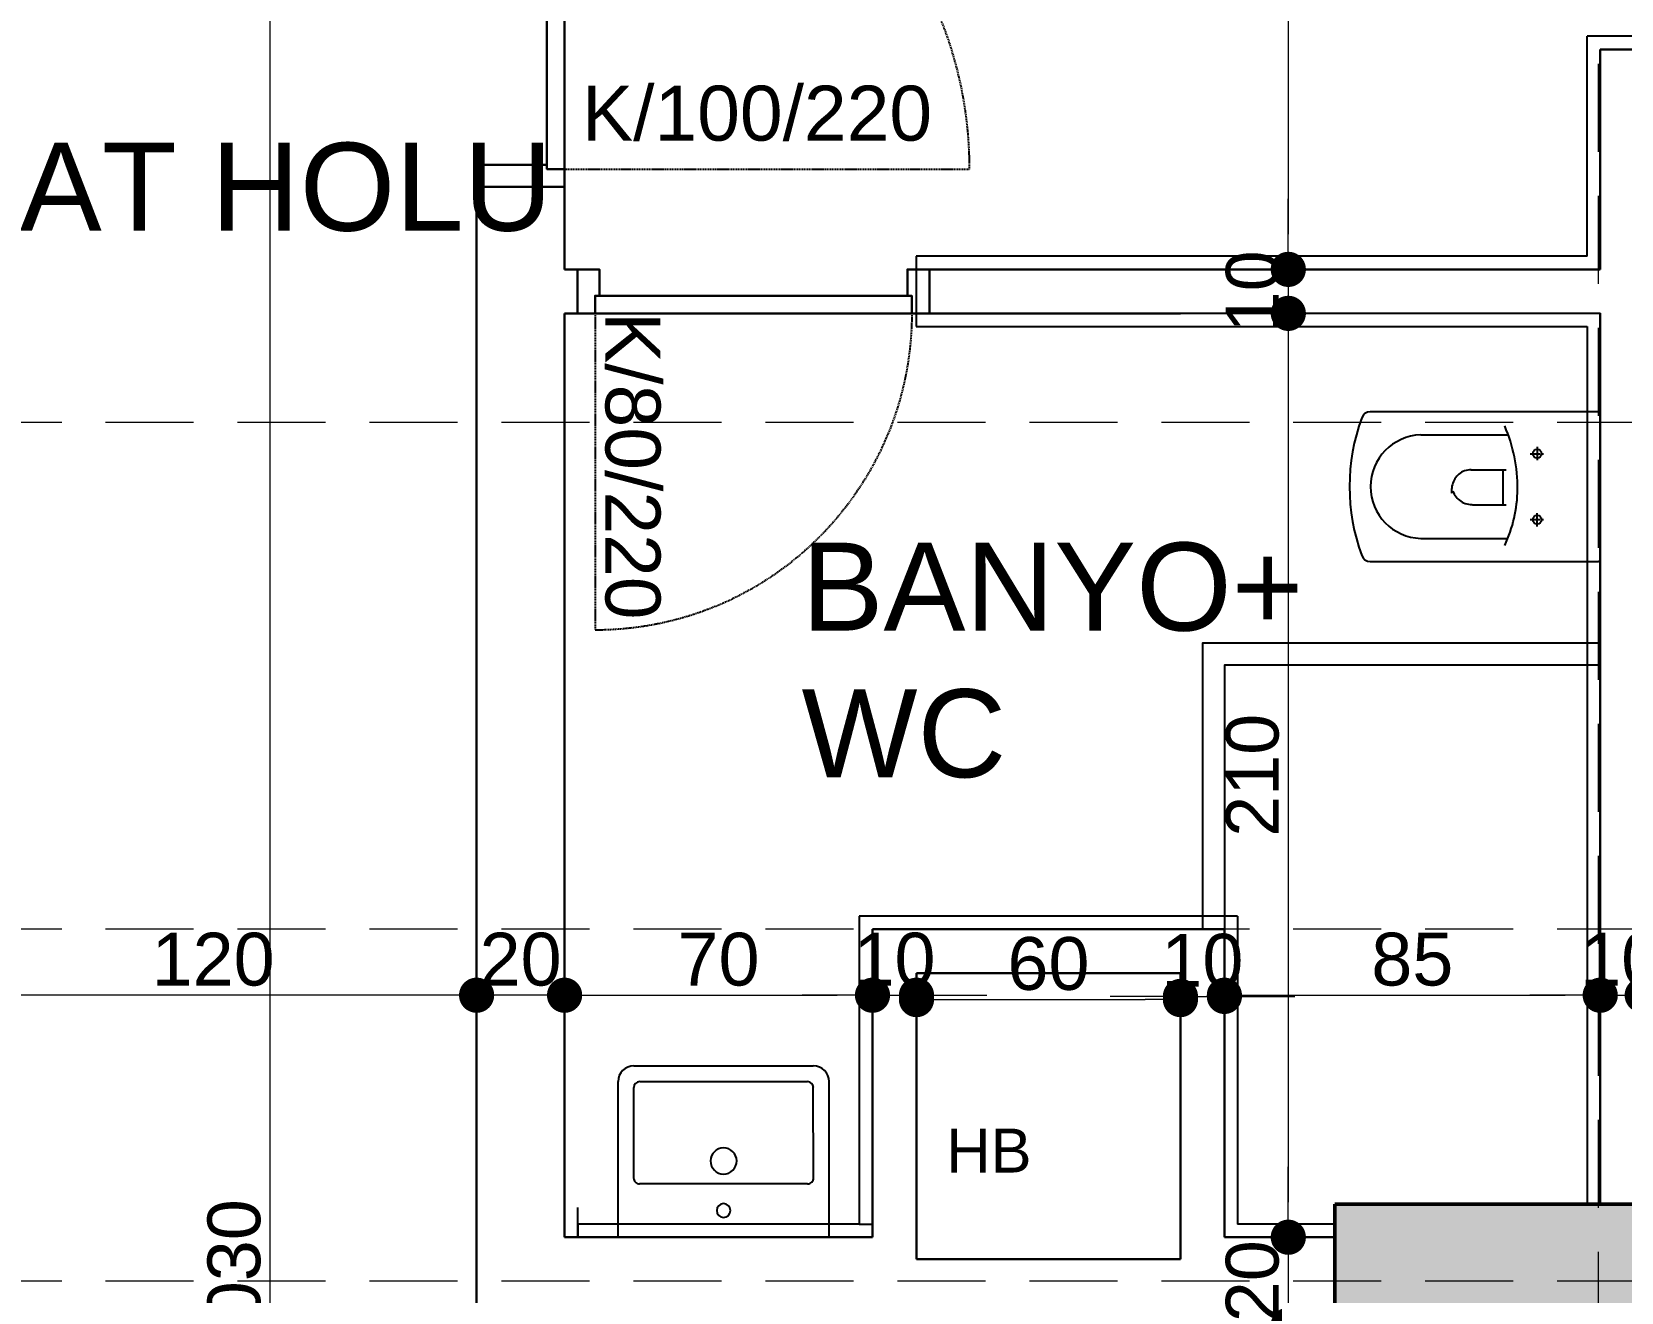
# Model space of a CAD drawing. Header units: millimetres. Extents: x 38129 to 72024, y -56282 to 16512.
# Drawn here: x 49102.9 to 49464.2, y -44142.9 to -43856.4 of the extents above; entities that cross this region are included whole.
import ezdxf

# ---------------------------------------------------------------- set-up
doc = ezdxf.new("R2010")
doc.units = ezdxf.units.MM
doc.linetypes.add('CENTER2', pattern=[1.125, 0.75, -0.125, 0.125, -0.125])
doc.linetypes.add('HIDDEN', pattern=[0.375, 0.25, -0.125])
for name, color, linetype, lineweight in [('AKS', 55, 'HIDDEN', 0), ('COLUMN4', 3, 'Continuous', 50), ('DIŞÖLÇÜ', 37, 'Continuous', 0), ('DOGRAMA', 130, 'Continuous', 13), ('DUVAR', 255, 'Continuous', 30), ('KAPI', 4, 'Continuous', 30), ('mahal', 7, 'Continuous', 5), ('pencere+KAPI', 1, 'Continuous', 0), ('TARAMA', 252, 'Continuous', 0), ('ölçü İÇ', 31, 'Continuous', 0)]:
    doc.layers.add(name, color=color, linetype=linetype, lineweight=lineweight)
for name, color, linetype in [('HIDDEN', 1, 'HIDDEN'), ('sıva', 41, 'Continuous'), ('tefriş', 42, 'Continuous')]:
    doc.layers.add(name, color=color, linetype=linetype)
doc.layers.add('TEFRIS', color=7, linetype='Continuous', lineweight=20, true_color=0x6a6a6a)
doc.styles.add('icdisolcu_yazi', font='arial.ttf')
doc.styles.get("Standard").update_dxf_attribs({"font": 'arial.ttf'})
doc.styles.add('style1', font='arial.ttf')
doc.dimstyles.new('İç Ölçü', dxfattribs={"dimtxt": 12, "dimasz": 8, "dimexe": 5, "dimexo": 0, "dimgap": 2, "dimtad": 1, "dimdec": 0, "dimzin": 12, "dimdsep": 46, "dimtxsty": 'icdisolcu_yazi', "dimblk": 'DOT', "dimcen": 8, "dimdle": 5, "dimclrd": 256, "dimclre": 256, "dimclrt": 7, "dimadec": 0, "dimazin": 3, "dimtfac": 1, "dimtdec": 0, "dimtix": 1, "dimtmove": 2, "dimatfit": 3, "dimldrblk": 'DOT', "dimfxl": 0, "dimtolj": 1, "dimtzin": 0, "dimlwd": -1, "dimlwe": -1, "dimarcsym": 0})

# ---------------------------------------------------------------- blocks, each defined once
blk = doc.blocks.new('_Dot')
at = {"color": 0, "lineweight": -2}
blk.add_line((-0.5, 0), (-1, 0), dxfattribs=at)
at = {"color": 0, "lineweight": 30, "const_width": 0.5}
blk.add_lwpolyline([(-0.25, 0, 1), (0.25, 0, 1)], format="xyb", close=True, dxfattribs=at)
blk = doc.blocks.new('*D1153')
at = {"layer": 'Defpoints', "color": 0, "lineweight": 120, "transparency": 16777216}
for p in [(49204, -44075.42), (49204, -44075.43), (49224, -44075.42)]:
    blk.add_point(p, dxfattribs=at)
at = {"layer": 'ölçü İÇ', "transparency": 16777216}
for p, q in [((49204, -44075.43), (49204, -44070.42)), ((49224, -44075.42), (49224, -44080.42))]:
    blk.add_line(p, q, dxfattribs=at)
at = {"layer": 'ölçü İÇ', "linetype": 'Continuous', "transparency": 16777216}
for p, q in [((49196, -44075.42), (49188, -44075.42)), ((49224, -44075.42), (49204, -44075.42)), ((49232, -44075.42), (49240, -44075.42))]:
    blk.add_line(p, q, dxfattribs=at)
at = {"layer": 'ölçü İÇ', "transparency": 16777216, "xscale": 8, "yscale": 8, "zscale": 8}
blk.add_blockref('_Dot', (49204, -44075.42), dxfattribs=at)
at = {"layer": 'ölçü İÇ', "transparency": 16777216, "xscale": 8, "yscale": 8, "zscale": 8, "rotation": 180}
blk.add_blockref('_Dot', (49224, -44075.42), dxfattribs=at)
at = {"layer": 'ölçü İÇ', "color": 7, "transparency": 16777216, "insert": (49214, -44067.3), "char_height": 12, "attachment_point": 5, "style": 'icdisolcu_yazi'}
blk.add_mtext('\\A1;20', dxfattribs=at)
blk = doc.blocks.new('*D1154')
at = {"layer": 'Defpoints', "color": 0, "lineweight": 120, "transparency": 16777216}
for p in [(49084.2, -44068.18), (49084.2, -44075.42), (49204, -44075.43)]:
    blk.add_point(p, dxfattribs=at)
at = {"layer": 'ölçü İÇ', "transparency": 16777216}
for p, q in [((49084.2, -44070.42), (49084.2, -44080.42)), ((49204, -44075.43), (49204, -44070.42))]:
    blk.add_line(p, q, dxfattribs=at)
at = {"layer": 'ölçü İÇ', "linetype": 'Continuous', "transparency": 16777216}
blk.add_line((49196, -44075.42), (49092.2, -44075.42), dxfattribs=at)
at = {"layer": 'ölçü İÇ', "transparency": 16777216, "xscale": 8, "yscale": 8, "zscale": 8, "rotation": 180}
blk.add_blockref('_Dot', (49084.2, -44075.42), dxfattribs=at)
at = {"layer": 'ölçü İÇ', "transparency": 16777216, "xscale": 8, "yscale": 8, "zscale": 8}
blk.add_blockref('_Dot', (49204, -44075.42), dxfattribs=at)
at = {"layer": 'ölçü İÇ', "color": 7, "transparency": 16777216, "insert": (49144.1, -44067.3), "char_height": 12, "attachment_point": 5, "style": 'icdisolcu_yazi'}
blk.add_mtext('\\A1;120', dxfattribs=at)
blk = doc.blocks.new('*D1157')
at = {"layer": 'Defpoints', "color": 0, "lineweight": 120, "transparency": 16777216}
for p in [(49157.03, -43625.43), (49157.03, -44655.43), (49157.03, -44655.43)]:
    blk.add_point(p, dxfattribs=at)
at = {"layer": 'ölçü İÇ', "transparency": 16777216}
for p, q in [((49157.03, -43625.43), (49162.03, -43625.43)), ((49157.03, -44655.43), (49162.03, -44655.43))]:
    blk.add_line(p, q, dxfattribs=at)
at = {"layer": 'ölçü İÇ', "linetype": 'Continuous', "transparency": 16777216}
blk.add_line((49157.03, -43633.43), (49157.03, -44647.43), dxfattribs=at)
at = {"layer": 'ölçü İÇ', "transparency": 16777216, "xscale": 8, "yscale": 8, "zscale": 8}
for p, rotation in [((49157.03, -43625.43), 90), ((49157.03, -44655.43), 270)]:
    blk.add_blockref('_Dot', p, dxfattribs=dict(at, rotation=rotation))
at = {"layer": 'ölçü İÇ', "color": 7, "transparency": 16777216, "insert": (49148.9, -44140.43), "char_height": 12, "attachment_point": 5, "rotation": 90, "style": 'icdisolcu_yazi'}
blk.add_mtext('\\A1;1030', dxfattribs=at)
blk = doc.blocks.new('*D1365')
at = {"layer": 'Defpoints', "color": 0, "lineweight": 120, "transparency": 16777216}
for p in [(49204, -44075.42), (49204, -44075.43), (49224, -44075.42)]:
    blk.add_point(p, dxfattribs=at)
at = {"layer": 'ölçü İÇ', "transparency": 16777216}
for p, q in [((49204, -44075.43), (49204, -44070.42)), ((49224, -44075.42), (49224, -44080.42))]:
    blk.add_line(p, q, dxfattribs=at)
at = {"layer": 'ölçü İÇ', "linetype": 'Continuous', "transparency": 16777216}
for p, q in [((49196, -44075.42), (49188, -44075.42)), ((49224, -44075.42), (49204, -44075.42)), ((49232, -44075.42), (49240, -44075.42))]:
    blk.add_line(p, q, dxfattribs=at)
at = {"layer": 'ölçü İÇ', "transparency": 16777216, "xscale": 8, "yscale": 8, "zscale": 8}
blk.add_blockref('_Dot', (49204, -44075.42), dxfattribs=at)
at = {"layer": 'ölçü İÇ', "transparency": 16777216, "xscale": 8, "yscale": 8, "zscale": 8, "rotation": 180}
blk.add_blockref('_Dot', (49224, -44075.42), dxfattribs=at)
at = {"layer": 'ölçü İÇ', "color": 7, "transparency": 16777216, "insert": (49214, -44067.3), "char_height": 12, "attachment_point": 5, "style": 'icdisolcu_yazi'}
blk.add_mtext('\\A1;20', dxfattribs=at)
blk = doc.blocks.new('wertertw')
at = {"layer": 'TARAMA', "lineweight": -3}
h = blk.add_hatch(dxfattribs=at)
h.set_pattern_fill('ANSI33', color=256, scale=2.5, style=0)
h.set_pattern_definition([(45, (-86643.698, -32547.66), (-11.2253202, 11.2253202), []), (45, (-86632.472, -32547.66), (-11.2253202, 11.2253202), [7.9375, -3.96875])])
h.paths.add_polyline_path([(-616.25, 351.94), (-616.25, -88.06), (-306.25, -88.06), (-306.25, -68.06), (-596.25, -68.06), (-596.25, 331.94), (-306.25, 331.94), (-306.25, 351.94)])
h.paths.add_polyline_path([(38.75, -338.06), (78.75, -338.06), (78.75, -378.06), (38.75, -378.06)])
h.paths.add_polyline_path([(-471.25, -318.06), (-441.25, -318.06), (-441.25, -378.06), (-471.25, -378.06)])
h.paths.add_polyline_path([(-961.25, -318.06), (-931.25, -318.06), (-931.25, -378.06), (-961.25, -378.06)])
h.paths.add_polyline_path([(343.75, -163.06), (413.75, -163.06), (413.75, -198.06), (343.75, -198.06)])
h.paths.add_polyline_path([(8.75, -163.06), (78.75, -163.06), (78.75, -198.06), (8.75, -198.06)])
h.paths.add_polyline_path([(-1036.25, -148.06), (-906.25, -148.06), (-906.25, -178.06), (-1036.25, -178.06)])
h.paths.add_polyline_path([(-976.25, 256.94), (-916.25, 256.94), (-916.25, 226.94), (-976.25, 226.94)])
h.paths.add_polyline_path([(343.75, 459.44), (413.75, 459.44), (413.75, 424.44), (343.75, 424.44)])
h.paths.add_polyline_path([(8.75, 459.44), (78.75, 459.44), (78.75, 424.44), (8.75, 424.44)])
h.paths.add_polyline_path([(-616.25, 531.94), (-306.25, 531.94), (-306.25, 511.94), (-616.25, 511.94)])
h.paths.add_polyline_path([(-976.25, 656.94), (-916.25, 656.94), (-916.25, 626.94), (-976.25, 626.94)])
h.paths.add_polyline_path([(-616.25, 971.94), (-306.25, 971.94), (-306.25, 951.94), (-616.25, 951.94)])
h.paths.add_polyline_path([(343.75, 1081.94), (413.75, 1081.94), (413.75, 1046.94), (343.75, 1046.94)])
h.paths.add_polyline_path([(8.75, 1081.94), (78.75, 1081.94), (78.75, 1046.94), (8.75, 1046.94)])
h.paths.add_polyline_path([(-1036.25, 1061.94), (-906.25, 1061.94), (-906.25, 1031.94), (-1036.25, 1031.94)])
h.paths.add_polyline_path([(-931.25, 1286.94), (-901.25, 1286.94), (-901.25, 1226.94), (-931.25, 1226.94)])
h.paths.add_polyline_path([(68.75, 1332.04), (108.75, 1332.04), (108.75, 1292.04), (68.75, 1292.04)])
h.paths.add_polyline_path([(-511.25, 1332.04), (-481.25, 1332.04), (-481.25, 1252.04), (-511.25, 1252.04)])
at = {"layer": 'COLUMN4', "color": 3}
blk.add_lwpolyline([(8.75, 459.44), (78.75, 459.44), (78.75, 424.44), (8.75, 424.44)], close=True, dxfattribs=at)
blk = doc.blocks.new('*U7')
for p, q in [((4, 0), (0, 0)), ((96, 0), (100, 0))]:
    blk.add_line(p, q)
blk.add_lwpolyline([(4, 0), (96, 0), (96, -4), (4, -4)], close=True)
for points in [[(0, -20), (5, -20), (5, -4)], [(100, -20), (95, -20), (95, -4)]]:
    blk.add_lwpolyline(points)
at = {"layer": 'DUVAR'}
for p, q in [((0, 0), (0, -20)), ((100, 0), (100, -20))]:
    blk.add_line(p, q, dxfattribs=at)
at = {"layer": 'HIDDEN'}
blk.add_line((4, 0), (4, 92), dxfattribs=at)
blk.add_arc((4, 0), 92, 360, 90, dxfattribs=at)
blk = doc.blocks.new('*U11')
for p, q in [((4, 0), (0, 0)), ((76, 0), (80, 0))]:
    blk.add_line(p, q)
blk.add_lwpolyline([(4, 0), (76, 0), (76, -4), (4, -4)], close=True)
for points in [[(0, -10), (5, -10), (5, -4)], [(80, -10), (75, -10), (75, -4)]]:
    blk.add_lwpolyline(points)
at = {"layer": 'DUVAR'}
for p, q in [((0, 0), (0, -10)), ((80, 0), (80, -10))]:
    blk.add_line(p, q, dxfattribs=at)
at = {"layer": 'HIDDEN'}
blk.add_line((4, 0), (4, 72), dxfattribs=at)
blk.add_arc((4, 0), 72, 0, 90, dxfattribs=at)
blk = doc.blocks.new('duravit-caro-asma-62')
for p, q in [((-458.1, 117.6), (-259.3, 117.6)), ((-355, 36.8), (-358.6, 35.7)), ((-351.2, 37.5), (-355, 36.8)), ((-347.3, 38), (-351.2, 37.5)), ((-343.1, 38.2), (-347.3, 38)), ((-344.1, 38.2), (-264.1, 38.2)), ((-271.2, 37.2), (-271.2, -41.8)), ((-387, 1), (-387.6, -2.9)), ((-386.1, 4.7), (-387, 1)), ((-385, 8.2), (-386.1, 4.7)), ((-383.7, 11.7), (-385, 8.2)), ((-382.1, 15), (-383.7, 11.7)), ((-380.3, 18.1), (-382.1, 15)), ((-378.3, 21.1), (-380.3, 18.1)), ((-376.1, 23.8), (-378.3, 21.1)), ((-373.7, 26.4), (-376.1, 23.8)), ((-371.1, 28.7), (-373.7, 26.4)), ((-368.2, 30.8), (-371.1, 28.7)), ((-365.2, 32.7), (-368.2, 30.8)), ((-362, 34.3), (-365.2, 32.7)), ((-358.6, 35.7), (-362, 34.3)), ((-388, -6.8), (-388.1, -6.8)), ((-388.1, -6.8), (-388, -10.8)), ((-387.6, -2.9), (-388, -6.8)), ((-388, -10.8), (-387.6, -14.7)), ((-387.6, -14.7), (-386.9, -10.6)), ((-386.9, -10.6), (-386, -14.3)), ((-386, -14.3), (-384.8, -10)), ((-384.8, -10), (-383.4, -13.5)), ((-383.4, -13.5), (-381.8, -16.8)), ((-381.8, -16.8), (-379.9, -20)), ((-379.9, -20), (-377.8, -23.1)), ((-377.8, -23.1), (-375.5, -25.9)), ((-375.5, -25.9), (-372.9, -28.5)), ((-372.9, -28.5), (-370.2, -30.9)), ((-370.2, -30.9), (-367.2, -33.1)), ((-367.2, -33.1), (-364.1, -35.1)), ((-364.1, -35.1), (-360.7, -36.7)), ((-360.7, -36.7), (-357.2, -38.2)), ((-357.2, -38.2), (-353.4, -39.3)), ((-353.4, -39.3), (-349.5, -40.1)), ((-349.5, -40.1), (-345.4, -40.6)), ((-345.4, -40.6), (-341.1, -40.8)), ((-264.1, -41.8), (-340.1, -41.8)), ((-458.1, -117.6), (-260.9, -117.6))]:
    blk.add_line(p, q)
at = {"color": 4, "linetype": 'CENTER2', "ltscale": 30}
for p, q in [((-208.9, 75), (-176.5, 75)), ((-193.4, 90.5), (-193.4, 57.4)), ((-193.4, -90.5), (-193.4, -57.4)), ((-208.9, -75), (-176.5, -75))]:
    blk.add_line(p, q, dxfattribs=at)
blk.add_lwpolyline([(-50, 165, 0.414214), (-55, 170), (-573.2, 170, 0.320013), (-592.1, 156.5, 0.178212), (-592.1, -156.5, 0.320013), (-573.2, -170), (-55, -170, 0.414214), (-50, -165)], format="xyb", close=True)
for centre in [(-193.4, 75), (-193.4, -75)]:
    blk.add_circle(centre, 10)
for centre, radius, start, end in [((-454.3, 0), 117.7, 91.839, 268.161), ((-598.4, -3.9), 360.4, 359.6639, 23.2064), ((-541.7, -3.9), 303.7, 334.6873, 359.5949)]:
    blk.add_arc(centre, radius, start, end)
blk = doc.blocks.new('A$C5F901649')
at = {"layer": 'tefriş'}
for p, q in [((3, 32.48), (37, 32.48)), ((0, 0), (0, 29.48)), ((2.97, 11.25), (3, 28.35)), ((4.12, 29.48), (35.88, 29.48)), ((37.03, 11.25), (37, 28.35)), ((40, 0), (40, 29.48)), ((35.91, 10.13), (4.09, 10.13)), ((0, 0), (20, 0)), ((40, 0), (20, 0))]:
    blk.add_line(p, q, dxfattribs=at)
for centre, radius, start, end in [((3, 29.48), 3, 90, 180), ((37, 29.48), 3, 0, 90), ((4.12, 28.35), 1.13, 90, 179.9238), ((35.88, 28.35), 1.13, 0.0762, 90), ((20, 14.45), 2.48, 90, 270), ((20, 14.45), 2.48, 270, 90), ((4.09, 11.25), 1.13, 179.9238, 270), ((35.91, 11.25), 1.13, 270, 0.0762), ((20, 5.05), 1.31, 90, 270), ((20, 5.05), 1.31, 270, 90)]:
    blk.add_arc(centre, radius, start, end, dxfattribs=at)
blk = doc.blocks.new('*D2553')
at = {"layer": 'Defpoints', "color": 0, "lineweight": 120, "transparency": 16777216}
for p in [(49294, -44075.42), (49224, -44076.44), (49294, -44082.3)]:
    blk.add_point(p, dxfattribs=at)
at = {"layer": 'ölçü İÇ', "transparency": 16777216}
for p, q in [((49224, -44076.44), (49224, -44070.42)), ((49294, -44080.42), (49294, -44070.42))]:
    blk.add_line(p, q, dxfattribs=at)
at = {"layer": 'ölçü İÇ', "linetype": 'Continuous', "transparency": 16777216}
blk.add_line((49232, -44075.42), (49286, -44075.42), dxfattribs=at)
at = {"layer": 'ölçü İÇ', "transparency": 16777216, "xscale": 8, "yscale": 8, "zscale": 8, "rotation": 180}
blk.add_blockref('_Dot', (49224, -44075.42), dxfattribs=at)
at = {"layer": 'ölçü İÇ', "transparency": 16777216, "xscale": 8, "yscale": 8, "zscale": 8}
blk.add_blockref('_Dot', (49294, -44075.42), dxfattribs=at)
at = {"layer": 'ölçü İÇ', "color": 7, "transparency": 16777216, "insert": (49259, -44067.3), "char_height": 12, "attachment_point": 5, "style": 'icdisolcu_yazi'}
blk.add_mtext('\\A1;70', dxfattribs=at)
blk = doc.blocks.new('*D2554')
at = {"layer": 'Defpoints', "color": 0, "lineweight": 120, "transparency": 16777216}
for p in [(49304, -44075.42), (49294, -44082.3), (49304, -44083.29)]:
    blk.add_point(p, dxfattribs=at)
at = {"layer": 'ölçü İÇ', "transparency": 16777216}
for p, q in [((49294, -44080.42), (49294, -44070.42)), ((49304, -44080.42), (49304, -44070.42))]:
    blk.add_line(p, q, dxfattribs=at)
at = {"layer": 'ölçü İÇ', "linetype": 'Continuous', "transparency": 16777216}
for p, q in [((49286, -44075.42), (49278, -44075.42)), ((49294, -44075.42), (49304, -44075.42)), ((49312, -44075.42), (49320, -44075.42))]:
    blk.add_line(p, q, dxfattribs=at)
at = {"layer": 'ölçü İÇ', "transparency": 16777216, "xscale": 8, "yscale": 8, "zscale": 8}
blk.add_blockref('_Dot', (49294, -44075.42), dxfattribs=at)
at = {"layer": 'ölçü İÇ', "transparency": 16777216, "xscale": 8, "yscale": 8, "zscale": 8, "rotation": 180}
blk.add_blockref('_Dot', (49304, -44075.42), dxfattribs=at)
at = {"layer": 'ölçü İÇ', "color": 7, "transparency": 16777216, "insert": (49299, -44067.3), "char_height": 12, "attachment_point": 5, "style": 'icdisolcu_yazi'}
blk.add_mtext('\\A1;10', dxfattribs=at)
blk = doc.blocks.new('*D2555')
at = {"layer": 'Defpoints', "color": 0, "lineweight": 120, "transparency": 16777216}
for p in [(49364, -44076.41), (49304, -44083.29), (49364, -44084.15)]:
    blk.add_point(p, dxfattribs=at)
at = {"layer": 'ölçü İÇ', "transparency": 16777216}
for p, q in [((49304, -44081.41), (49304, -44071.41)), ((49364, -44081.41), (49364, -44071.41))]:
    blk.add_line(p, q, dxfattribs=at)
at = {"layer": 'ölçü İÇ', "linetype": 'Continuous', "transparency": 16777216}
blk.add_line((49312, -44076.41), (49356, -44076.41), dxfattribs=at)
at = {"layer": 'ölçü İÇ', "transparency": 16777216, "xscale": 8, "yscale": 8, "zscale": 8, "rotation": 180}
blk.add_blockref('_Dot', (49304, -44076.41), dxfattribs=at)
at = {"layer": 'ölçü İÇ', "transparency": 16777216, "xscale": 8, "yscale": 8, "zscale": 8}
blk.add_blockref('_Dot', (49364, -44076.41), dxfattribs=at)
at = {"layer": 'ölçü İÇ', "color": 7, "transparency": 16777216, "insert": (49334, -44068.29), "char_height": 12, "attachment_point": 5, "style": 'icdisolcu_yazi'}
blk.add_mtext('\\A1;60', dxfattribs=at)
blk = doc.blocks.new('*D2556')
at = {"layer": 'Defpoints', "color": 0, "lineweight": 120, "transparency": 16777216}
for p in [(49374, -44075.69), (49364, -44084.15), (49374, -44083.36)]:
    blk.add_point(p, dxfattribs=at)
at = {"layer": 'ölçü İÇ', "transparency": 16777216}
for p, q in [((49364, -44080.69), (49364, -44070.69)), ((49374, -44080.69), (49374, -44070.69))]:
    blk.add_line(p, q, dxfattribs=at)
at = {"layer": 'ölçü İÇ', "linetype": 'Continuous', "transparency": 16777216}
for p, q in [((49356, -44075.69), (49348, -44075.69)), ((49364, -44075.69), (49374, -44075.69)), ((49382, -44075.69), (49390, -44075.69))]:
    blk.add_line(p, q, dxfattribs=at)
at = {"layer": 'ölçü İÇ', "transparency": 16777216, "xscale": 8, "yscale": 8, "zscale": 8}
blk.add_blockref('_Dot', (49364, -44075.69), dxfattribs=at)
at = {"layer": 'ölçü İÇ', "transparency": 16777216, "xscale": 8, "yscale": 8, "zscale": 8, "rotation": 180}
blk.add_blockref('_Dot', (49374, -44075.69), dxfattribs=at)
at = {"layer": 'ölçü İÇ', "color": 7, "transparency": 16777216, "insert": (49369, -44067.56), "char_height": 12, "attachment_point": 5, "style": 'icdisolcu_yazi'}
blk.add_mtext('\\A1;10', dxfattribs=at)
blk = doc.blocks.new('*D2557')
at = {"layer": 'Defpoints', "color": 0, "lineweight": 120, "transparency": 16777216}
for p in [(49459.44, -44075.42), (49374, -44083.36), (49459.44, -44083.1)]:
    blk.add_point(p, dxfattribs=at)
at = {"layer": 'ölçü İÇ', "transparency": 16777216}
for p, q in [((49374, -44080.42), (49374, -44070.42)), ((49459.44, -44080.42), (49459.44, -44070.42))]:
    blk.add_line(p, q, dxfattribs=at)
at = {"layer": 'ölçü İÇ', "linetype": 'Continuous', "transparency": 16777216}
blk.add_line((49382, -44075.42), (49451.44, -44075.42), dxfattribs=at)
at = {"layer": 'ölçü İÇ', "transparency": 16777216, "xscale": 8, "yscale": 8, "zscale": 8, "rotation": 180}
blk.add_blockref('_Dot', (49374, -44075.42), dxfattribs=at)
at = {"layer": 'ölçü İÇ', "transparency": 16777216, "xscale": 8, "yscale": 8, "zscale": 8}
blk.add_blockref('_Dot', (49459.44, -44075.42), dxfattribs=at)
at = {"layer": 'ölçü İÇ', "color": 7, "transparency": 16777216, "insert": (49416.72, -44067.3), "char_height": 12, "attachment_point": 5, "style": 'icdisolcu_yazi'}
blk.add_mtext('\\A1;85', dxfattribs=at)
blk = doc.blocks.new('*D2558')
at = {"layer": 'Defpoints', "color": 0, "lineweight": 120, "transparency": 16777216}
for p in [(49468.99, -44075.42), (49459.44, -44083.1), (49468.99, -44083.37)]:
    blk.add_point(p, dxfattribs=at)
at = {"layer": 'ölçü İÇ', "transparency": 16777216}
for p, q in [((49459.44, -44080.42), (49459.44, -44070.42)), ((49468.99, -44080.42), (49468.99, -44070.42))]:
    blk.add_line(p, q, dxfattribs=at)
at = {"layer": 'ölçü İÇ', "linetype": 'Continuous', "transparency": 16777216}
for p, q in [((49451.44, -44075.42), (49443.44, -44075.42)), ((49459.44, -44075.42), (49468.99, -44075.42)), ((49476.99, -44075.42), (49484.99, -44075.42))]:
    blk.add_line(p, q, dxfattribs=at)
at = {"layer": 'ölçü İÇ', "transparency": 16777216, "xscale": 8, "yscale": 8, "zscale": 8}
blk.add_blockref('_Dot', (49459.44, -44075.42), dxfattribs=at)
at = {"layer": 'ölçü İÇ', "transparency": 16777216, "xscale": 8, "yscale": 8, "zscale": 8, "rotation": 180}
blk.add_blockref('_Dot', (49468.99, -44075.42), dxfattribs=at)
at = {"layer": 'ölçü İÇ', "color": 7, "transparency": 16777216, "insert": (49464.21, -44067.3), "char_height": 12, "attachment_point": 5, "style": 'icdisolcu_yazi'}
blk.add_mtext('\\A1;10', dxfattribs=at)
blk = doc.blocks.new('*D2562')
at = {"layer": 'Defpoints', "color": 0, "lineweight": 120, "transparency": 16777216}
for p in [(49392.38, -43520.41), (49388.53, -43910.43), (49399.73, -43910.43)]:
    blk.add_point(p, dxfattribs=at)
at = {"layer": 'ölçü İÇ', "transparency": 16777216}
for p, q in [((49392.38, -43520.41), (49383.53, -43520.41)), ((49393.53, -43910.43), (49383.53, -43910.43))]:
    blk.add_line(p, q, dxfattribs=at)
at = {"layer": 'ölçü İÇ', "linetype": 'Continuous', "transparency": 16777216}
blk.add_line((49388.53, -43528.41), (49388.53, -43902.43), dxfattribs=at)
at = {"layer": 'ölçü İÇ', "transparency": 16777216, "xscale": 8, "yscale": 8, "zscale": 8}
for p, rotation in [((49388.53, -43520.41), 90), ((49388.53, -43910.43), 270)]:
    blk.add_blockref('_Dot', p, dxfattribs=dict(at, rotation=rotation))
at = {"layer": 'ölçü İÇ', "color": 7, "transparency": 16777216, "insert": (49380.39, -43715.42), "char_height": 12, "attachment_point": 5, "rotation": 90, "style": 'icdisolcu_yazi'}
blk.add_mtext('\\A1;390', dxfattribs=at)
blk = doc.blocks.new('*D2563')
at = {"layer": 'Defpoints', "color": 0, "lineweight": 120, "transparency": 16777216}
for p in [(49399.73, -43910.43), (49388.53, -43920.43), (49400.05, -43920.43)]:
    blk.add_point(p, dxfattribs=at)
at = {"layer": 'ölçü İÇ', "linetype": 'Continuous', "transparency": 16777216}
for p, q in [((49388.53, -43902.43), (49388.53, -43894.43)), ((49388.53, -43910.43), (49388.53, -43920.43)), ((49388.53, -43928.43), (49388.53, -43936.43))]:
    blk.add_line(p, q, dxfattribs=at)
at = {"layer": 'ölçü İÇ', "transparency": 16777216}
for p, q in [((49393.53, -43910.43), (49383.53, -43910.43)), ((49393.53, -43920.43), (49383.53, -43920.43))]:
    blk.add_line(p, q, dxfattribs=at)
at = {"layer": 'ölçü İÇ', "transparency": 16777216, "xscale": 8, "yscale": 8, "zscale": 8}
for p, rotation in [((49388.53, -43910.43), 270), ((49388.53, -43920.43), 90)]:
    blk.add_blockref('_Dot', p, dxfattribs=dict(at, rotation=rotation))
at = {"layer": 'ölçü İÇ', "color": 7, "transparency": 16777216, "insert": (49380.4, -43915.43), "char_height": 12, "attachment_point": 5, "rotation": 90, "style": 'icdisolcu_yazi'}
blk.add_mtext('\\A1;10', dxfattribs=at)
blk = doc.blocks.new('*D2564')
at = {"layer": 'Defpoints', "color": 0, "lineweight": 120, "transparency": 16777216}
for p in [(49400.05, -43920.43), (49388.53, -44130.43), (49390.24, -44130.43)]:
    blk.add_point(p, dxfattribs=at)
at = {"layer": 'ölçü İÇ', "transparency": 16777216}
for p, q in [((49393.53, -43920.43), (49383.53, -43920.43)), ((49390.24, -44130.43), (49383.53, -44130.43))]:
    blk.add_line(p, q, dxfattribs=at)
at = {"layer": 'ölçü İÇ', "linetype": 'Continuous', "transparency": 16777216}
blk.add_line((49388.53, -43928.43), (49388.53, -44122.43), dxfattribs=at)
at = {"layer": 'ölçü İÇ', "transparency": 16777216, "xscale": 8, "yscale": 8, "zscale": 8}
for p, rotation in [((49388.53, -43920.43), 90), ((49388.53, -44130.43), 270)]:
    blk.add_blockref('_Dot', p, dxfattribs=dict(at, rotation=rotation))
at = {"layer": 'ölçü İÇ', "color": 7, "transparency": 16777216, "insert": (49380.4, -44025.43), "char_height": 12, "attachment_point": 5, "rotation": 90, "style": 'icdisolcu_yazi'}
blk.add_mtext('\\A1;210', dxfattribs=at)
blk = doc.blocks.new('*D2565')
at = {"layer": 'Defpoints', "color": 0, "lineweight": 120, "transparency": 16777216}
for p in [(49390.24, -44130.43), (49388.53, -44150.43), (49490.77, -44150.43)]:
    blk.add_point(p, dxfattribs=at)
at = {"layer": 'ölçü İÇ', "linetype": 'Continuous', "transparency": 16777216}
for p, q in [((49388.53, -44122.43), (49388.53, -44114.43)), ((49388.53, -44130.43), (49388.53, -44150.43)), ((49388.53, -44158.43), (49388.53, -44166.43))]:
    blk.add_line(p, q, dxfattribs=at)
at = {"layer": 'ölçü İÇ', "transparency": 16777216}
for p, q in [((49390.24, -44130.43), (49383.53, -44130.43)), ((49393.53, -44150.43), (49383.53, -44150.43))]:
    blk.add_line(p, q, dxfattribs=at)
at = {"layer": 'ölçü İÇ', "transparency": 16777216, "xscale": 8, "yscale": 8, "zscale": 8}
for p, rotation in [((49388.53, -44130.43), 270), ((49388.53, -44150.43), 90)]:
    blk.add_blockref('_Dot', p, dxfattribs=dict(at, rotation=rotation))
at = {"layer": 'ölçü İÇ', "color": 7, "transparency": 16777216, "insert": (49380.4, -44140.43), "char_height": 12, "attachment_point": 5, "rotation": 90, "style": 'icdisolcu_yazi'}
blk.add_mtext('\\A1;20', dxfattribs=at)

msp = doc.modelspace()

# ---------------------------------------------------------------- linework, layer by layer
for p, q in [((49224, -44130.43), (49224, -44050.43)), ((49374, -44100.43), (49374, -44100.43))]:
    msp.add_line(p, q)
at = {"layer": 'AKS', "ltscale": 80}
for p, q in [((49459, -42903.74), (49459, -45280.38)), ((50129.67, -43945.25), (48049.48, -43945.25)), ((50129.67, -44060.43), (48049.48, -44060.43)), ((50129.67, -44140.43), (48049.48, -44140.43))]:
    msp.add_line(p, q, dxfattribs=at)
at = {"layer": 'DOGRAMA'}
for p, q in [((49204, -43886.65), (49204, -43891.65)), ((49224, -43887.65), (49224, -43891.65))]:
    msp.add_line(p, q, dxfattribs=at)
at = {"layer": 'DUVAR'}
for p, q in [((49459.44, -43860.42), (49481.57, -43860.42)), ((49459.44, -43910.42), (49459.44, -43860.42)), ((49224, -43891.65), (49204, -43891.65)), ((49204, -44100.43), (49204, -43891.65)), ((49224, -43891.65), (49224, -43891.65)), ((49224, -43910.43), (49224, -43891.65)), ((49229.43, -43910.43), (49224, -43910.43)), ((49459.44, -43910.42), (49306.93, -43910.43)), ((49229.43, -43920.43), (49224, -43920.43)), ((49224, -44123.65), (49224, -43920.43)), ((49224, -43927.43), (49224, -43920.43)), ((49459.44, -43920.42), (49306.93, -43920.43)), ((49364, -43920.43), (49306.93, -43920.43)), ((49459.44, -44122.93), (49459.44, -43920.42)), ((49374, -44060.43), (49294, -44060.43)), ((49294, -44060.43), (49294, -44130.43)), ((49374, -44060.43), (49374, -44130.43)), ((49459.44, -44122.93), (49459.44, -44057.79)), ((49364, -44070.43), (49304, -44070.43)), ((49304, -44070.43), (49304, -44135.43)), ((49364, -44070.43), (49364, -44135.43)), ((49204, -44088.1), (49204, -44389.2)), ((49374, -44100.43), (49374, -44100.43)), ((49374, -44100.43), (49374, -44100.43)), ((49224, -44110.43), (49224, -44130.43)), ((49224, -44130.43), (49224, -44110.43)), ((49294, -44130.43), (49224, -44130.43)), ((49399.14, -44130.43), (49374, -44130.43)), ((49364, -44135.43), (49304, -44135.43))]:
    msp.add_line(p, q, dxfattribs=at)
at = {"layer": 'sıva'}
for p, q in [((49481.57, -43857.42), (49456.44, -43857.42)), ((49456.44, -43907.42), (49456.44, -43857.42)), ((49456.44, -43907.42), (49303.93, -43907.43)), ((49303.93, -43907.43), (49303.93, -43923.43)), ((49303.93, -43923.43), (49361, -43923.43)), ((49313.96, -43923.43), (49456.44, -43923.42)), ((49456.44, -43923.42), (49456.44, -44093.11)), ((49459.44, -44030.43), (49459.44, -44000.43)), ((49459.44, -44122.93), (49459.44, -44030.43)), ((49377, -44057.43), (49291, -44057.43)), ((49291, -44057.43), (49291, -44060.43)), ((49377, -44057.43), (49377, -44127.43)), ((49291, -44060.43), (49291, -44127.43)), ((49456.44, -44058.79), (49456.44, -44122.93)), ((49227, -44130.43), (49227, -44123.65)), ((49291, -44127.43), (49227, -44127.43)), ((49227, -44127.43), (49227, -44130.43)), ((49291, -44127.43), (49294, -44127.43)), ((49399.14, -44127.43), (49377, -44127.43))]:
    msp.add_line(p, q, dxfattribs=at)
at = {"layer": 'TEFRIS'}
msp.add_line((49306.93, -43910.43), (49306.93, -43920.43), dxfattribs=at)
at = {"layer": 'tefriş'}
for points in [[(49459.44, -43995.43), (49369, -43995.43), (49369, -44060.43)], [(49459.44, -44000.43), (49374, -44000.43), (49374, -44060.43)]]:
    msp.add_lwpolyline(points, dxfattribs=at)
at = {"layer": 'ölçü İÇ'}
for p, q in [((49204, -44088.1), (49204, -44088.1)), ((49204, -44100.43), (49204, -44100.43))]:
    msp.add_line(p, q, dxfattribs=at)

# ---------------------------------------------------------------- block references
at = {"layer": 'DIŞÖLÇÜ'}
msp.add_blockref('wertertw', (49390.39, -44582.37), dxfattribs=at)
at = {"layer": 'KAPI', "xscale": -1}
for name, p, rotation in [('*U7', (49224, -43891.65), 269.9999999999999), ('*U11', (49226.93, -43920.43), 180)]:
    msp.add_blockref(name, p, dxfattribs=dict(at, rotation=rotation))
at = {"layer": 'tefriş'}
for name, p, xscale, yscale, zscale in [('duravit-caro-asma-62', (49464.44, -43959.82), 0.09999999997671694, 0.09999999997671694, 0.09999999997671694), ('A$C5F901649', (49236.15, -44130.43), 1.199999999953434, 1.199999999953434, 1.199999999953434)]:
    msp.add_blockref(name, p, dxfattribs=dict(at, xscale=xscale, yscale=yscale, zscale=zscale))

# ---------------------------------------------------------------- texts
at = {"layer": 'mahal', "char_height": 20, "attachment_point": 7}
for s, insert in [('KAT HOLU', (49081.52, -43901.93)), ('BANYO+\\PWC', (49277.87, -44026.16))]:
    msp.add_mtext_dynamic_manual_height_columns(s, width=250.3432, gutter_width=12.5, heights=[0], dxfattribs=dict(at, insert=insert))
at = {"layer": 'mahal', "insert": (49310.76, -44105.73), "char_height": 10, "width": 125.1716, "attachment_point": 1}
msp.add_mtext('HB', dxfattribs=at)
at = {"layer": 'pencere+KAPI', "char_height": 12.5, "width": 27.0954, "attachment_point": 9, "style": 'style1'}
for s, insert, rotation in [('K/100/220', (49307.55, -43881.35), 0), ('K/80/220', (49233.12, -43990.02), 270)]:
    msp.add_mtext(s, dxfattribs=dict(at, insert=insert, rotation=rotation))

# ---------------------------------------------------------------- dimensions: what is measured, and where the dimension line sits
at = {"layer": 'ölçü İÇ'}
for base, p1, p2, angle, picture, middle in [((49388.53, -43910.43), (49392.38, -43520.41), (49399.73, -43910.43), 270, '*D2562', (49380.39, -43715.42)), ((49157.03, -44655.43), (49157.03, -43625.43), (49157.03, -44655.43), 90, '*D1157', (49148.9, -44140.43)), ((49388.53, -43920.43), (49399.73, -43910.43), (49400.05, -43920.43), 270, '*D2563', (49380.4, -43915.43)), ((49388.53, -44130.43), (49400.05, -43920.43), (49390.24, -44130.43), 270, '*D2564', (49380.4, -44025.43)), ((49388.53, -44150.43), (49390.24, -44130.43), (49490.77, -44150.43), 270, '*D2565', (49380.4, -44140.43))]:
    dim = msp.add_linear_dim(base=base, p1=p1, p2=p2, angle=angle, dimstyle='İç Ölçü', dxfattribs=at)
    dim.commit()
    dim.dimension.update_dxf_attribs({"geometry": picture, "text_midpoint": middle})
for base, p1, p2, picture, middle in [((49084.2, -44075.42), (49204, -44075.43), (49084.2, -44068.18), '*D1154', (49144.1, -44067.3)), ((49204, -44075.42), (49224, -44075.42), (49204, -44075.43), '*D1153', (49214, -44067.3)), ((49204, -44075.42), (49224, -44075.42), (49204, -44075.43), '*D1365', (49214, -44067.3)), ((49294, -44075.42), (49224, -44076.44), (49294, -44082.3), '*D2553', (49259, -44067.3)), ((49304, -44075.42), (49294, -44082.3), (49304, -44083.29), '*D2554', (49299, -44067.3)), ((49364, -44076.41), (49304, -44083.29), (49364, -44084.15), '*D2555', (49334, -44068.29)), ((49374, -44075.69), (49364, -44084.15), (49374, -44083.36), '*D2556', (49369, -44067.56)), ((49459.44, -44075.42), (49374, -44083.36), (49459.44, -44083.1), '*D2557', (49416.72, -44067.3)), ((49468.99, -44075.42), (49459.44, -44083.1), (49468.99, -44083.37), '*D2558', (49464.21, -44067.3))]:
    dim = msp.add_linear_dim(base=base, p1=p1, p2=p2, dimstyle='İç Ölçü', dxfattribs=at)
    dim.commit()
    dim.dimension.update_dxf_attribs({"geometry": picture, "text_midpoint": middle})

doc.saveas('drawing.dxf')
